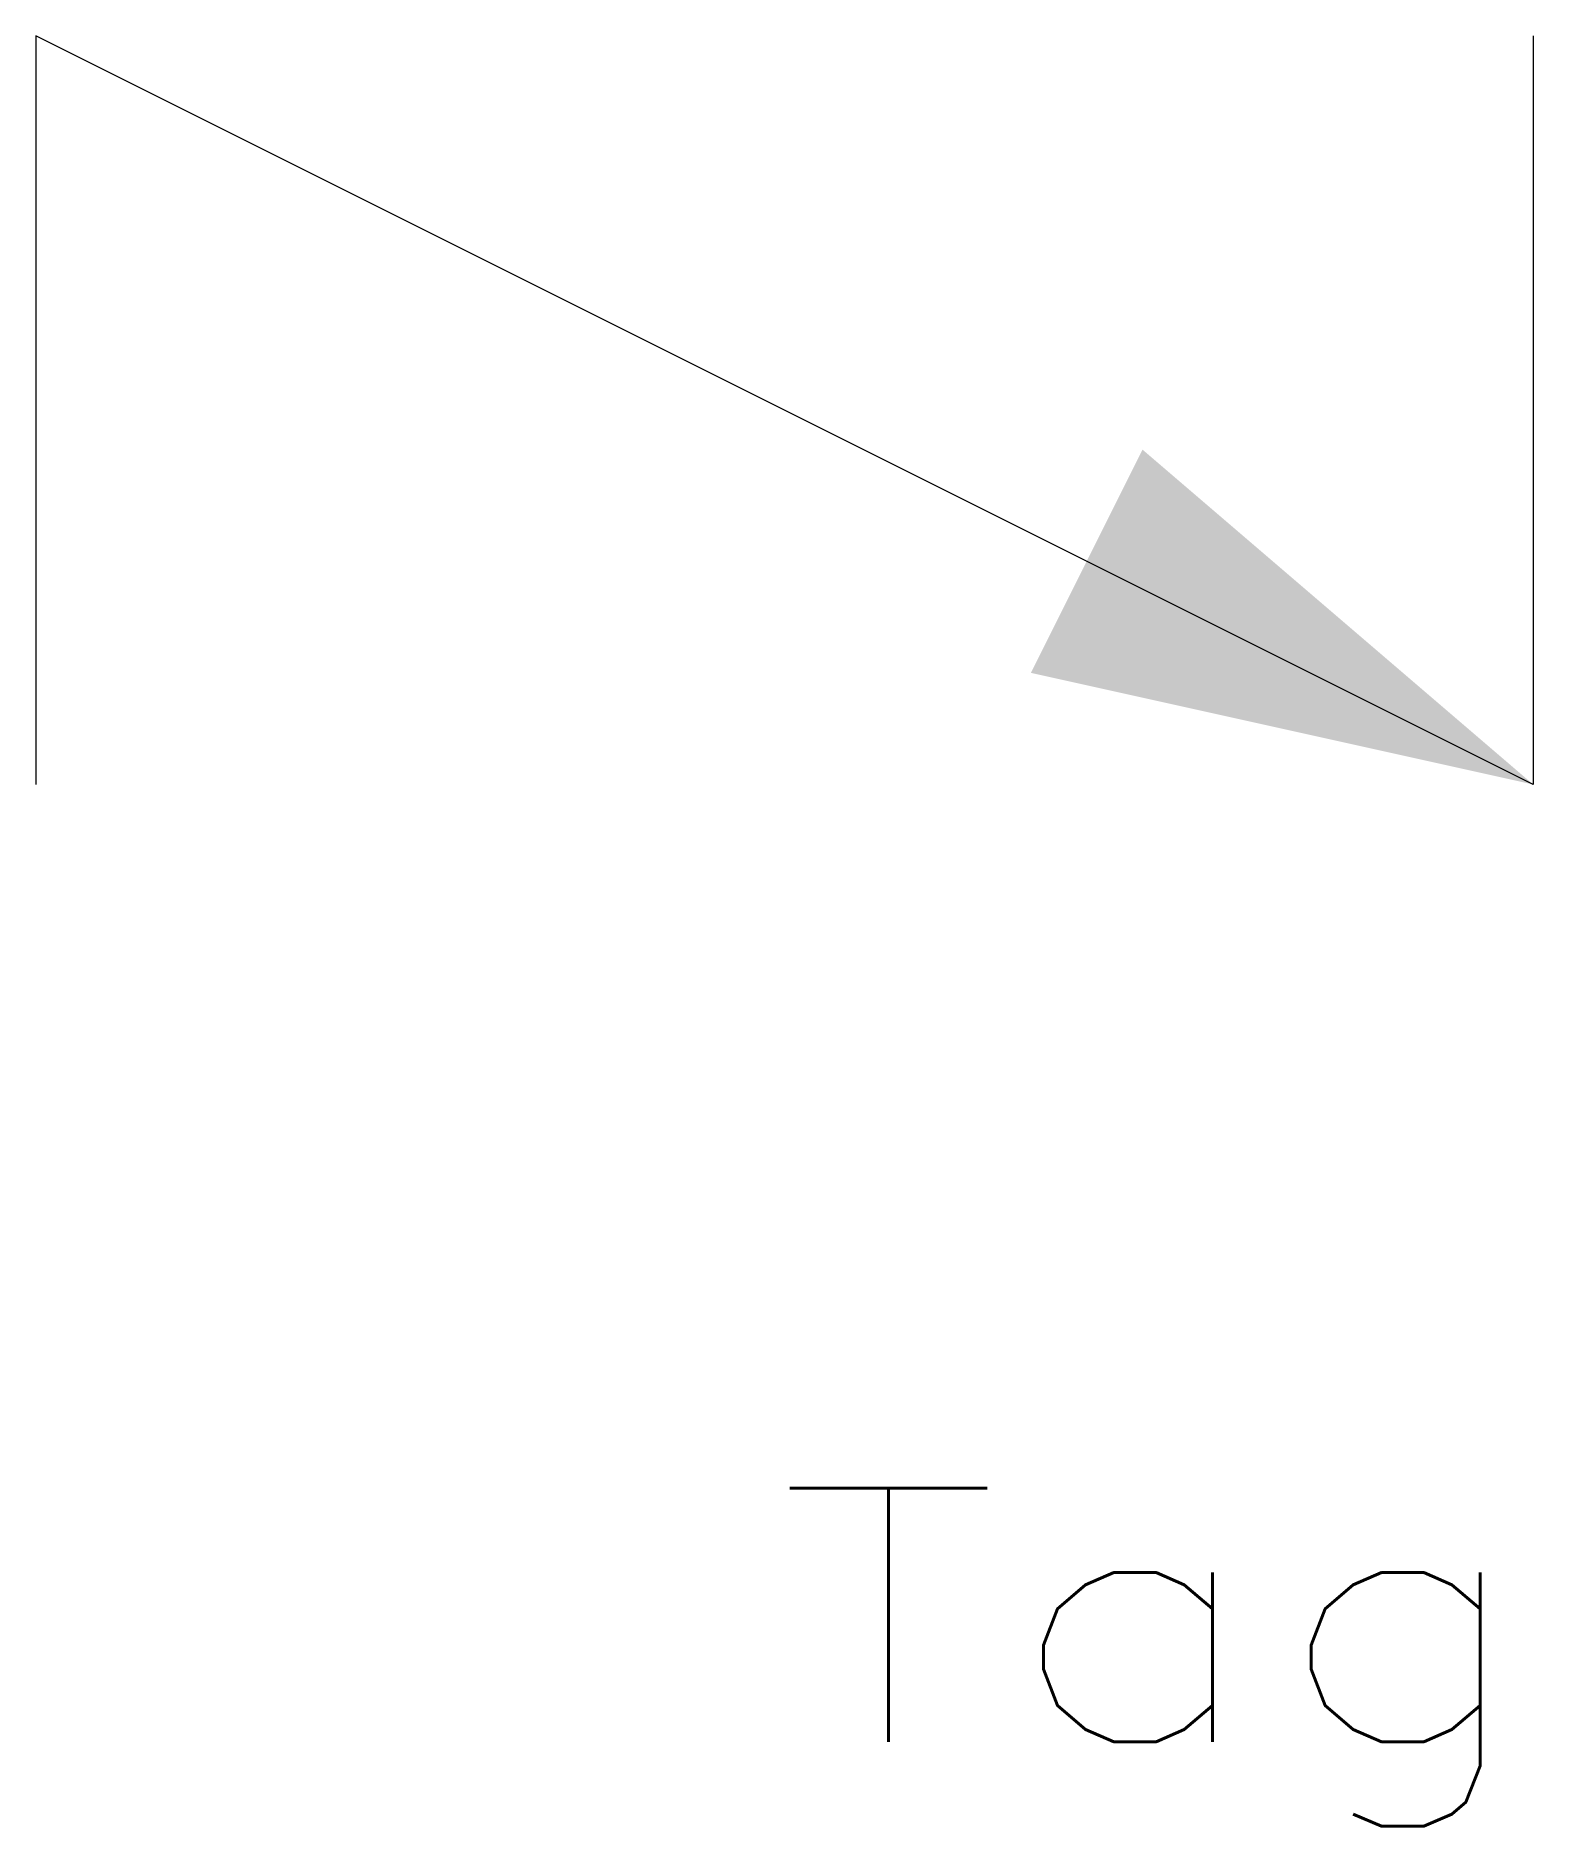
# Model space of a CAD drawing. Header units: inches. Extents: x -3.75 to 3.75, y -7.09 to 1.88.
import ezdxf
from ezdxf.enums import TextEntityAlignment as Align

# ---------------------------------------------------------------- set-up
doc = ezdxf.new("R2010")
doc.units = ezdxf.units.IN
doc.header["$MEASUREMENT"] = 0
doc.layers.get('0').update_dxf_attribs({"lineweight": 0})
doc.styles.add('STANDARD1', font='TXT.SHX')

msp = doc.modelspace()

# ---------------------------------------------------------------- linework, layer by layer
for p, q in [((-3.75, 1.875), (-3.75, -1.875)), ((3.75, -1.875), (-3.75, 1.875)), ((3.75, 1.875), (3.75, -1.875))]:
    msp.add_line(p, q)
msp.add_solid([(1.2344, -1.316), (1.7934, -0.1979), (3.75, -1.875)])

# ---------------------------------------------------------------- texts
at = {"color": 7, "linetype": 'Continuous', "style": 'STANDARD1', "width": 1.166667}
msp.add_text('Tag', height=1.27002, dxfattribs=at).set_placement((-0.0439, -6.6694), (3.7662, -6.6694), align=Align.FIT)

doc.saveas('drawing.dxf')
